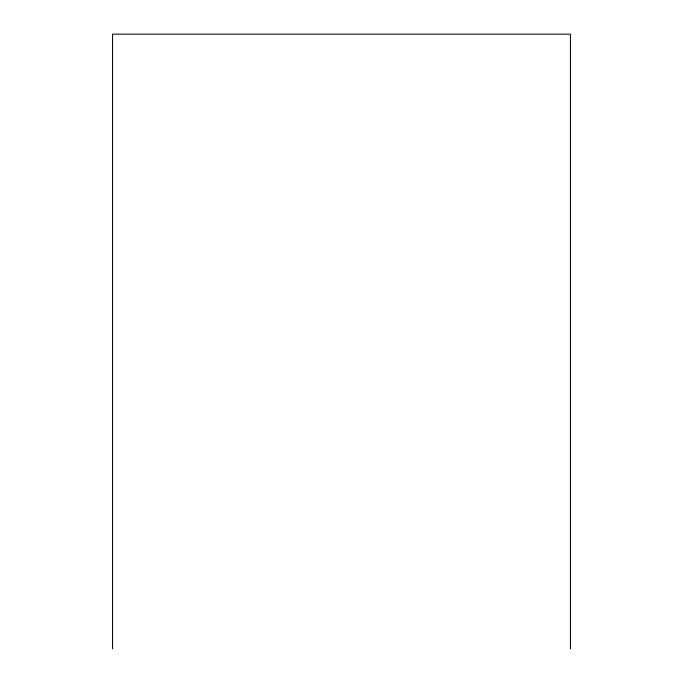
<?xml version="1.0" encoding="UTF-8"?>
<svg xmlns="http://www.w3.org/2000/svg" width="683" height="683" viewBox="0 0 683 683"><rect width="100%" height="100%" fill="white"/><g stroke="black" fill="none" stroke-linecap="round" stroke-linejoin="round"><path stroke-width="1.02" d="M570.433 648.85L570.433 34.15L112.567 34.15L112.567 648.85"/></g></svg>
